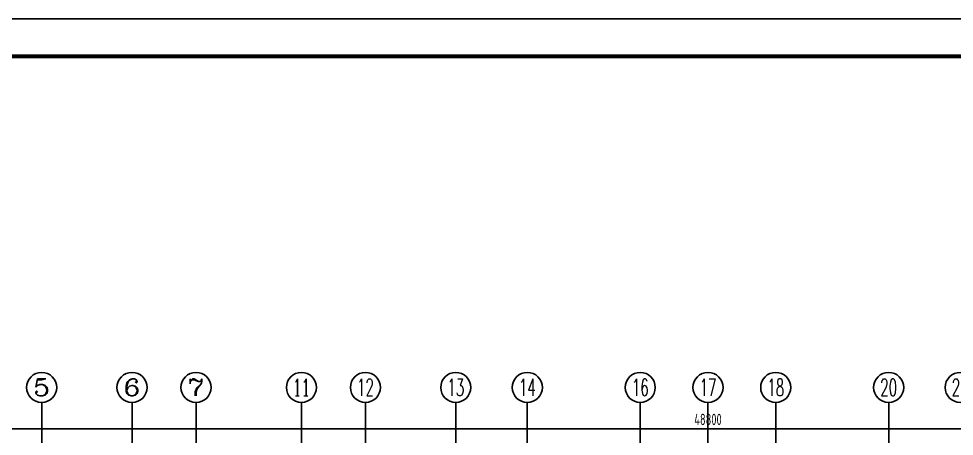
# Model space of a CAD drawing. Extents: x 826826 to 1642106, y -156213 to 399140.
# Drawn here: x 1177667 to 1202520, y 275197 to 286301 of the extents above; entities that cross this region are included whole.
import ezdxf
from ezdxf.enums import TextEntityAlignment as Align

# ---------------------------------------------------------------- set-up
doc = ezdxf.new("R2010")
doc.units = 0
doc.header["$LTSCALE"] = 1000
doc.layers.get('0').update_dxf_attribs({"linetype": 'CONTINUOUS'})
doc.layers.get('DEFPOINTS').update_dxf_attribs({"linetype": 'CONTINUOUS'})
for name, color, linetype in [('-TK', 7, 'CONTINUOUS'), ('A-AXIS', 1, 'CONTINUOUS'), ('AXIS_TEXT', 4, 'CONTINUOUS'), ('S-Y一般标注', 3, 'CONTINUOUS')]:
    doc.layers.add(name, color=color, linetype=linetype)
doc.styles.add('_TCH_AXIS', font='COMPLEX', dxfattribs={"bigfont": 'GBCBIG'})
doc.styles.add('COMPLEX', font='COMPLEX')
doc.styles.add('TSSD_DIMENSION', font='Tssdeng.shx', dxfattribs={"width": 0.7, "bigfont": 'tssdchn.shx'})
doc.dimstyles.new('TSSD_100_100$0', dxfattribs={"dimtxt": 300, "dimasz": 80, "dimexe": 100, "dimexo": 250, "dimgap": 100, "dimtad": 1, "dimdec": 0, "dimzin": 0, "dimdsep": 46, "dimtxsty": 'TSSD_DIMENSION', "dimblk": 'ARCHTICK', "dimcen": 0, "dimdle": 100, "dimclrd": 3, "dimclre": 3, "dimclrt": 7, "dimadec": 0, "dimazin": 0, "dimtfac": 1, "dimtdec": 0, "dimtix": 1, "dimtmove": 2, "dimatfit": 3, "dimldrblk": 'ARCHTICK', "dimfxl": 0, "dimtolj": 1, "dimtzin": 0, "dimarcsym": 0})

# ---------------------------------------------------------------- blocks, each defined once
blk = doc.blocks.new('_ArchTick')
at = {"color": 0, "linetype": 'ByBlock', "const_width": 0.15}
blk.add_lwpolyline([(-0.5, -0.5), (0.5, 0.5)], dxfattribs=at)
blk = doc.blocks.new('*D59')
at = {"layer": 'DEFPOINTS', "color": 0}
for p in [(789521, 351582), (740721, 349782), (789521, 349782)]:
    blk.add_point(p, dxfattribs=at)
at = {"layer": 'S-Y一般标注', "color": 0, "lineweight": -2}
for p, q in [((740721, 350032), (740721, 351682)), ((789521, 350032), (789521, 351682)), ((740621, 351582), (789621, 351582))]:
    blk.add_line(p, q, dxfattribs=at)
at = {"layer": 'S-Y一般标注', "color": 0, "lineweight": -2, "xscale": 100, "yscale": 100, "zscale": 100, "rotation": 180}
blk.add_blockref('_ArchTick', (740721, 351582), dxfattribs=at)
at = {"layer": 'S-Y一般标注', "color": 0, "lineweight": -2, "xscale": 100, "yscale": 100, "zscale": 100}
blk.add_blockref('_ArchTick', (789521, 351582), dxfattribs=at)
at = {"layer": 'S-Y一般标注', "color": 7, "insert": (765121, 351832), "char_height": 300, "attachment_point": 5, "style": 'TSSD_DIMENSION'}
blk.add_mtext('\\A1;48800', dxfattribs=at)
blk = doc.blocks.new('_AXISO')
blk.add_circle((0, 0), 0.5)
at = {"layer": 'AXIS_TEXT', "style": 'COMPLEX', "width": 1.041667}
blk.add_attdef('A', text='', height=0.56, dxfattribs=at).set_placement((-0.25, -0.28), (0.25, -0.28), align=Align.FIT)
blk = doc.blocks.new('A1')
blk.add_lwpolyline([(0, 59400), (0, 0), (84100, 0), (84100, 59400)], close=True)
at = {"const_width": 100}
blk.add_lwpolyline([(2500, 58400), (2500, 1000), (83100, 1000), (83100, 58400)], close=True, dxfattribs=at)
blk = doc.blocks.new('20210801.08473688')
at = {"layer": 'A-AXIS'}
for p, q in [((11000, 19800), (11000, 22300)), ((13400, 19800), (13400, 22300)), ((15100, 19800), (15100, 22300)), ((17900, 19800), (17900, 22300)), ((19600, 19800), (19600, 22300)), ((22000, 19800), (22000, 22300)), ((23900, 19800), (23900, 22300)), ((26900, 19800), (26900, 22300)), ((28700, 19800), (28700, 22300)), ((30500, 19800), (30500, 22300)), ((33500, 19800), (33500, 22300))]:
    blk.add_line(p, q, dxfattribs=at)
ref = blk.add_blockref('_AXISO', (11000, 22700), dxfattribs=dict(at, xscale=800, yscale=800, zscale=800))
ref.add_attrib('A', '5', dxfattribs={"layer": 'AXIS_TEXT', "height": 452.5, "style": '_TCH_AXIS', "width": 1.5}).set_placement((10773.7, 22473.7), (11226.3, 22473.7), align=Align.FIT)
ref = blk.add_blockref('_AXISO', (13400, 22700), dxfattribs=dict(at, xscale=800, yscale=800, zscale=800))
ref.add_attrib('A', '6', dxfattribs={"layer": 'AXIS_TEXT', "height": 452.5, "style": '_TCH_AXIS', "width": 1.5}).set_placement((13173.7, 22473.7), (13626.3, 22473.7), align=Align.FIT)
ref = blk.add_blockref('_AXISO', (15100, 22700), dxfattribs=dict(at, xscale=800, yscale=800, zscale=800))
ref.add_attrib('A', '7', dxfattribs={"layer": 'AXIS_TEXT', "height": 452.5, "style": '_TCH_AXIS', "width": 1.5}).set_placement((14873.7, 22473.7), (15326.3, 22473.7), align=Align.FIT)
ref = blk.add_blockref('_AXISO', (17900, 22700), dxfattribs=dict(at, xscale=800, yscale=800, zscale=800))
ref.add_attrib('A', '11', dxfattribs={"layer": 'AXIS_TEXT', "height": 452.55, "style": '_TCH_AXIS', "width": 0.875}).set_placement((17673.7, 22473.7), (18126.3, 22473.7), align=Align.FIT)
ref = blk.add_blockref('_AXISO', (19600, 22700), dxfattribs=dict(at, xscale=800, yscale=800, zscale=800))
ref.add_attrib('A', '12', dxfattribs={"layer": 'AXIS_TEXT', "height": 452.55, "style": '_TCH_AXIS', "width": 0.724138}).set_placement((19373.7, 22473.7), (19826.3, 22473.7), align=Align.FIT)
ref = blk.add_blockref('_AXISO', (22000, 22700), dxfattribs=dict(at, xscale=800, yscale=800, zscale=800))
ref.add_attrib('A', '13', dxfattribs={"layer": 'AXIS_TEXT', "height": 452.55, "style": '_TCH_AXIS', "width": 0.724138}).set_placement((21773.7, 22473.7), (22226.3, 22473.7), align=Align.FIT)
ref = blk.add_blockref('_AXISO', (23900, 22700), dxfattribs=dict(at, xscale=800, yscale=800, zscale=800))
ref.add_attrib('A', '14', dxfattribs={"layer": 'AXIS_TEXT', "height": 452.55, "style": '_TCH_AXIS', "width": 0.677419}).set_placement((23673.7, 22473.7), (24126.3, 22473.7), align=Align.FIT)
ref = blk.add_blockref('_AXISO', (26900, 22700), dxfattribs=dict(at, xscale=800, yscale=800, zscale=800))
ref.add_attrib('A', '16', dxfattribs={"layer": 'AXIS_TEXT', "height": 452.55, "style": '_TCH_AXIS', "width": 0.724138}).set_placement((26673.7, 22473.7), (27126.3, 22473.7), align=Align.FIT)
ref = blk.add_blockref('_AXISO', (28700, 22700), dxfattribs=dict(at, xscale=800, yscale=800, zscale=800))
ref.add_attrib('A', '17', dxfattribs={"layer": 'AXIS_TEXT', "height": 452.55, "style": '_TCH_AXIS', "width": 0.724138}).set_placement((28473.7, 22473.7), (28926.3, 22473.7), align=Align.FIT)
ref = blk.add_blockref('_AXISO', (30500, 22700), dxfattribs=dict(at, xscale=800, yscale=800, zscale=800))
ref.add_attrib('A', '18', dxfattribs={"layer": 'AXIS_TEXT', "height": 452.55, "style": '_TCH_AXIS', "width": 0.724138}).set_placement((30273.7, 22473.7), (30726.3, 22473.7), align=Align.FIT)
ref = blk.add_blockref('_AXISO', (33500, 22700), dxfattribs=dict(at, xscale=800, yscale=800, zscale=800))
ref.add_attrib('A', '20', dxfattribs={"layer": 'AXIS_TEXT', "height": 452.55, "style": '_TCH_AXIS', "width": 0.617647}).set_placement((33273.7, 22473.7), (33726.3, 22473.7), align=Align.FIT)
ref = blk.add_blockref('_AXISO', (35400, 22700), dxfattribs=dict(at, xscale=800, yscale=800, zscale=800))
ref.add_attrib('A', '21', dxfattribs={"layer": 'AXIS_TEXT', "height": 452.55, "style": '_TCH_AXIS', "width": 0.724138}).set_placement((35173.7, 22473.7), (35626.3, 22473.7), align=Align.FIT)
at = {"layer": 'S-Y一般标注'}
dim = blk.add_aligned_dim(p1=(4300, 19800), p2=(53100, 19800), distance=1800, dimstyle='TSSD_100_100$0', override={"dimasz": 100, "dimclrd": 0, "dimclre": 0}, dxfattribs=at)
dim.commit()
dim.dimension.update_dxf_attribs({"geometry": '*D59', "text_midpoint": (28700, 21850), "insert": (-736421.3, -329982)})

msp = doc.modelspace()

# ---------------------------------------------------------------- block references
at = {"layer": '-TK'}
msp.add_blockref('A1', (1156964.92, 226901.15), dxfattribs=at)
at = {"layer": 'S-Y一般标注'}
msp.add_blockref('20210801.08473688', (1167277.03, 253796.81), dxfattribs=at)

doc.saveas('drawing.dxf')
